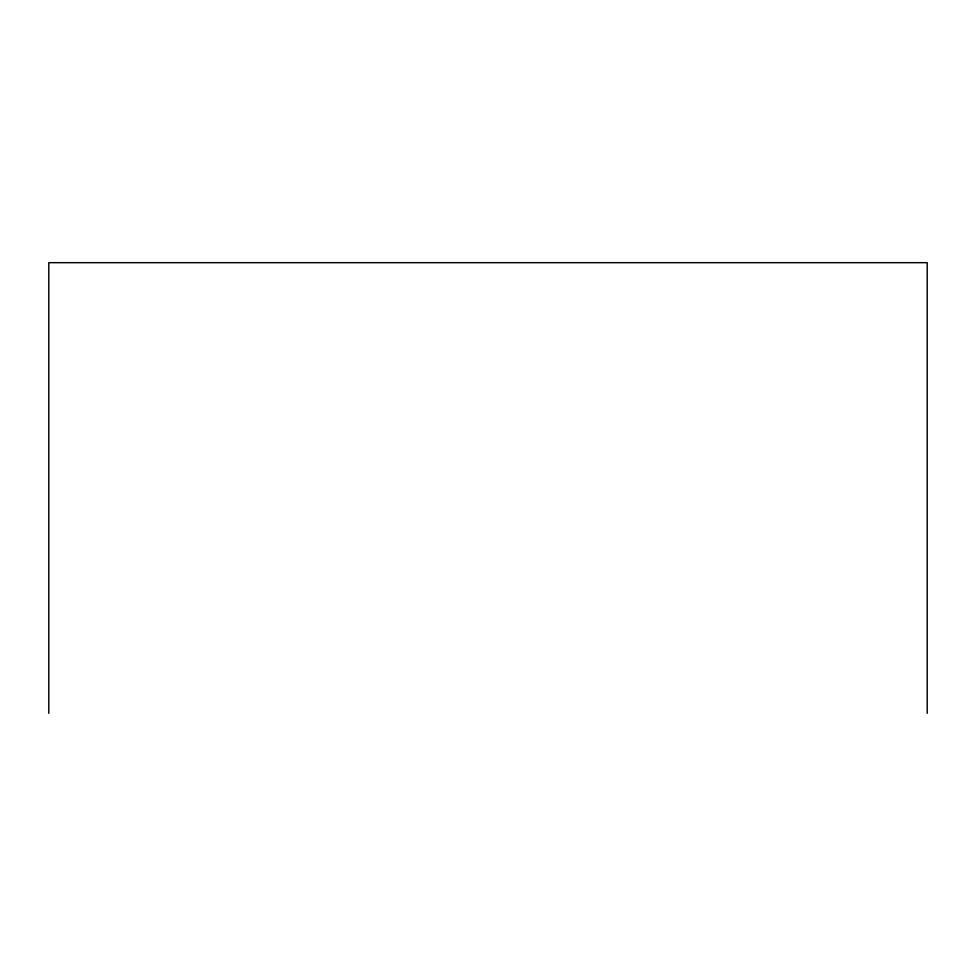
<?xml version="1.0" encoding="UTF-8"?>
<svg xmlns="http://www.w3.org/2000/svg" width="976" height="976" viewBox="0 0 976 976"><rect width="100%" height="100%" fill="white"/><g stroke="black" fill="none" stroke-linecap="round" stroke-linejoin="round"><path stroke-width="1.46" d="M927.2 713.322L927.2 262.678L48.8 262.678L48.8 713.322"/></g></svg>
